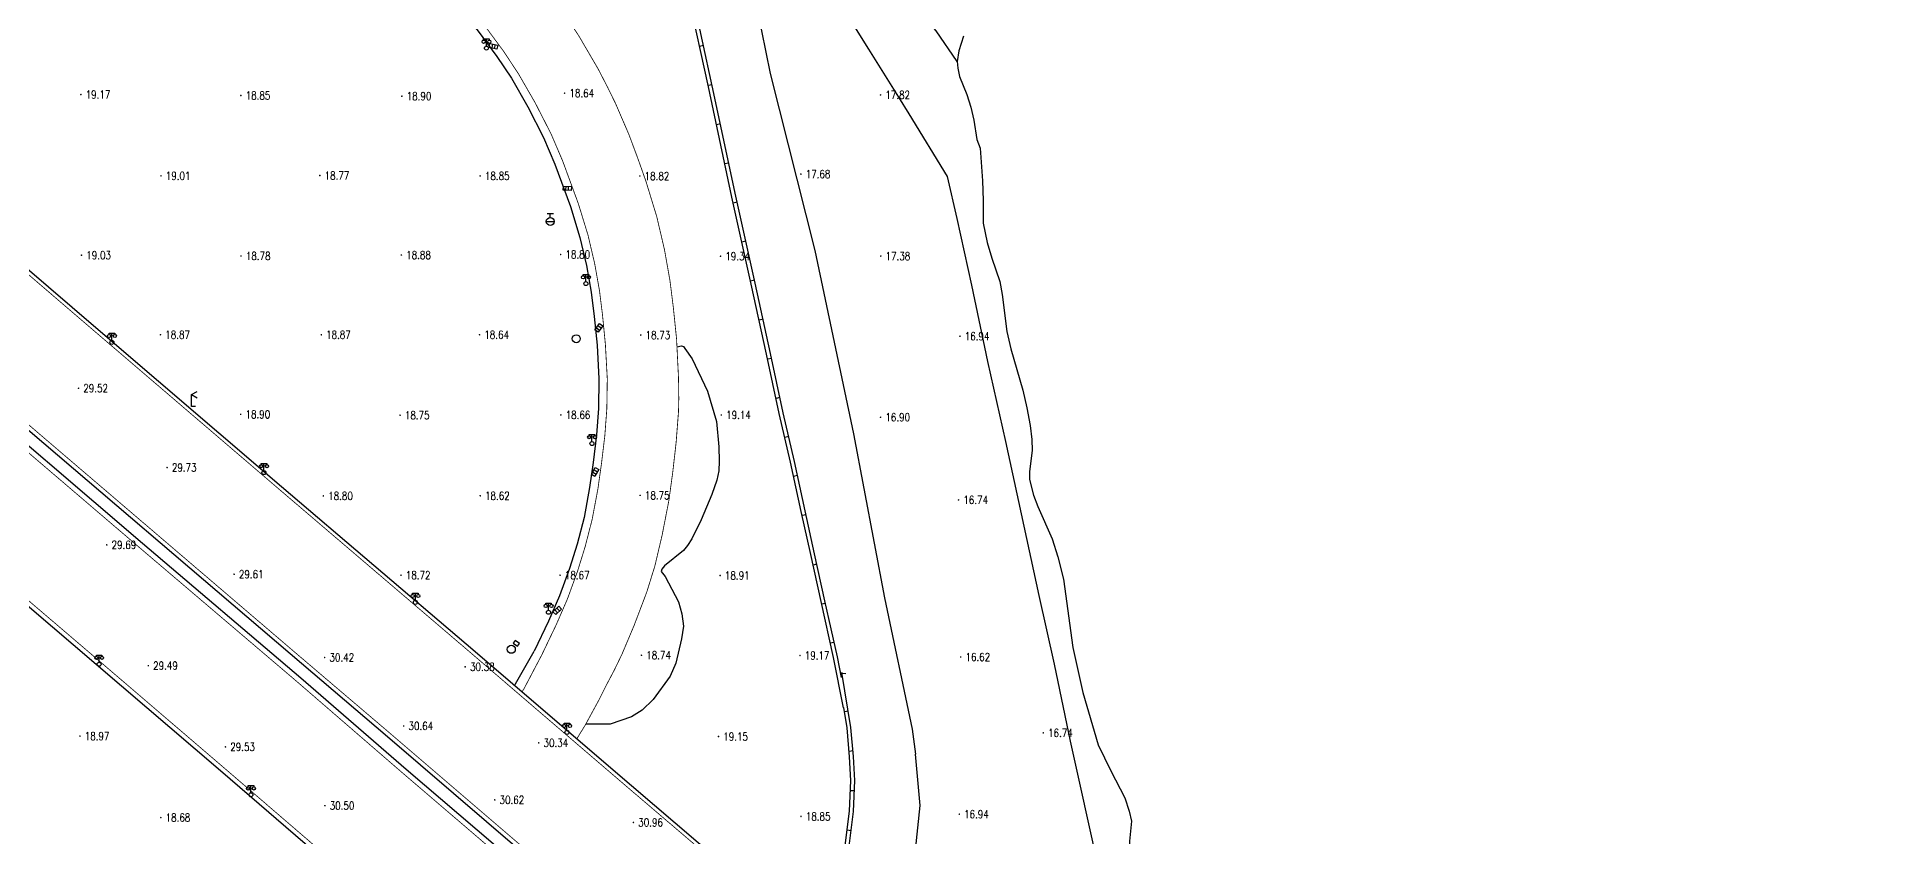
# Model space of a CAD drawing. Extents: x 404846 to 408477, y 3390929 to 3392894.
# Drawn here: x 407795.9 to 408026.5, y 3391511.8 to 3391611.7 of the extents above; entities that cross this region are included whole.
import ezdxf
from ezdxf.enums import TextEntityAlignment as Align

# ---------------------------------------------------------------- set-up
doc = ezdxf.new("R2010")
doc.units = 0
doc.header["$LTSCALE"] = 0.5
doc.layers.get('0').update_dxf_attribs({"linetype": 'CONTINUOUS'})
doc.layers.add('ASSIST', color=7, linetype='CONTINUOUS', plot=False)
for name, color, linetype in [('DLDW', 11, 'CONTINUOUS'), ('DLSS', 4, 'CONTINUOUS'), ('DMTZ', 3, 'CONTINUOUS'), ('FZTZ', 7, 'CONTINUOUS'), ('GCD', 1, 'CONTINUOUS'), ('GXYZ', 2, 'CONTINUOUS'), ('SXSS', 5, 'CONTINUOUS'), ('ZBTZ', 3, 'CONTINUOUS')]:
    doc.layers.add(name, color=color, linetype=linetype)
doc.styles.add('HZ', font='rs.shx', dxfattribs={"width": 0.8, "bigfont": 'hztxt.shx'})
doc.linetypes.add('10422', pattern='A,0.75,[150,AAA.SHX,S=0.5,R=0,X=0,Y=0.5],1.5,[177,AAA.SHX,S=1,R=0,X=0,Y=0.4],0.75', length=3)
doc.linetypes.add('1161', pattern='A,0,[149,AAA.SHX,S=0.15,R=0,X=0,Y=0],-1.6', length=1.6)

# ---------------------------------------------------------------- blocks, each defined once
blk = doc.blocks.new('gc097')
for p, q in [((-0.7, 2), (-0.7, 2.3)), ((-0.7, 2.3), (0.7, 2.3)), ((0, 0.5), (0, 2.3)), ((0.7, 2.3), (0.7, 2))]:
    blk.add_line(p, q)
for centre, radius in [((-0.7, 1.6), 0.4), ((0, 0), 0.5), ((0.73, 1.6), 0.4)]:
    blk.add_circle(centre, radius)
blk = doc.blocks.new('gc052')
for p, q in [((0, 3), (1.39, 3.8)), ((0, 3), (1.39, 2.2)), ((0, 0), (0, 3)), ((1, 0), (0, 0))]:
    blk.add_line(p, q)
blk = doc.blocks.new('GC200')
at = {"linetype": 'Continuous', "const_width": 0.2, "flags": 128}
blk.add_lwpolyline([(-0.1, 0, 1), (0.1, 0, 1)], format="xyb", close=True, dxfattribs=at)
blk = doc.blocks.new('gc188')
blk.add_circle((0, 0), 1)
blk = doc.blocks.new('gc041')
for p, q in [((-1, 0.5), (1, 0.5)), ((-1, -0.5), (-1, 0.5)), ((-0.33, 0.5), (-0.33, -0.5)), ((0.33, 0.5), (0.33, -0.5)), ((1, 0.5), (1, -0.5)), ((1, -0.5), (-1, -0.5))]:
    blk.add_line(p, q)
blk = doc.blocks.new('gc133')
for p, q in [((-1, 0), (1, 0)), ((-0.8, 2), (0.8, 2)), ((0, 1), (0, 2))]:
    blk.add_line(p, q)
blk.add_circle((0, 0), 1)

msp = doc.modelspace()

# ---------------------------------------------------------------- linework, layer by layer
at = {"layer": 'ASSIST', "linetype": 'Continuous', "flags": 128}
for points, elevation in [([(407717.63, 3391628.421), (407739.31, 3391610.068), (407757.814, 3391594.27), (407769.206, 3391584.474), (407791.336, 3391565.567), (407827.53, 3391534.633), (407839.699, 3391524.275), (407860.332, 3391506.583), (407879.896, 3391489.907), (407895.533, 3391476.567), (407914.944, 3391460.054), (407928.86, 3391448.177), (407948.755, 3391431.23), (407960.388, 3391421.121), (407977.245, 3391406.673), (407989.616, 3391396.083), (408002.581, 3391384.986), (408018.632, 3391371.381), (408027.382, 3391363.852)], 33.577), ([(408027.99, 3391383.346), (408012.423, 3391396.541), (407999.486, 3391407.613), (407987.136, 3391418.213), (407970.258, 3391432.721), (407958.547, 3391442.682), (407938.684, 3391459.687), (407924.758, 3391471.572), (407905.338, 3391488.092), (407889.742, 3391501.416), (407870.195, 3391518.089), (407849.543, 3391535.796), (407826.483, 3391555.483), (407803.269, 3391575.355), (407767.707, 3391605.855), (407749.178, 3391621.675)], 33.577), ([(408037.348, 3391353.393), (408020.764, 3391367.559), (408006.025, 3391380.142), (407988.964, 3391394.777), (407976.434, 3391405.494), (407961.692, 3391418.033), (407951.321, 3391426.762), (407929.474, 3391445.669), (407907.852, 3391464.069), (407894.294, 3391475.649), (407880.576, 3391487.379), (407861.8, 3391503.272), (407842.032, 3391520.164), (407828.875, 3391531.544), (407809.095, 3391548.382), (407784.996, 3391568.981), (407774.425, 3391578.052), (407742.824, 3391605.225), (407728.522, 3391617.404)], 33.662), ([(407762.181, 3391568.414), (407803.295, 3391533.316), (407818.831, 3391520.015), (407831.853, 3391508.81), (407851.819, 3391491.816), (407870.756, 3391475.519), (407884.555, 3391463.862), (407903.178, 3391447.956), (407917.763, 3391435.477), (407933.54, 3391422.298), (407951.745, 3391406.611), (407951.738, 3391406.603), (407966.451, 3391393.954), (407978.859, 3391383.245), (407996.064, 3391368.564), (408007.114, 3391359.152), (408006.216, 3391357.944), (408009.811, 3391354.882), (408026.285, 3391340.773), (408026.283, 3391340.766), (408040.074, 3391328.987)], 33.662)]:
    msp.add_lwpolyline(points, dxfattribs=dict(at, elevation=elevation))
at = {"layer": 'DLSS', "linetype": 'Continuous', "const_width": 0.1, "flags": 128}
for points, elevation in [([(407727.188, 3391639.712), (407748.892, 3391621.339), (407767.42, 3391605.52), (407802.983, 3391575.021), (407826.197, 3391555.148), (407849.256, 3391535.462), (407869.909, 3391517.754), (407889.456, 3391501.081), (407905.052, 3391487.757), (407924.473, 3391471.236), (407938.397, 3391459.352), (407958.261, 3391442.346), (407969.972, 3391432.386), (407986.849, 3391417.879), (407999.2, 3391407.279), (408012.137, 3391396.205), (408028.203, 3391382.588), (408036.994, 3391375.023)], 31.493), ([(407895.828, 3391476.913), (407880.23, 3391490.298), (407860.666, 3391506.975), (407840.033, 3391524.666), (407827.864, 3391535.025), (407791.671, 3391565.959), (407769.541, 3391584.865), (407758.149, 3391594.661), (407739.644, 3391610.46), (407717.963, 3391628.814)], 29.809), ([(407716.475, 3391626.824), (407728.116, 3391616.927), (407742.416, 3391604.749), (407774.017, 3391577.576), (407784.588, 3391568.505), (407808.688, 3391547.905), (407828.467, 3391531.069), (407841.622, 3391519.69)], 29.33), ([(407847.483, 3391618.233), (407848.976, 3391616.527), (407850.429, 3391614.868), (407851.883, 3391613.081), (407854.25, 3391609.867), (407856.083, 3391607.084), (407858.164, 3391603.477), (407860.153, 3391599.585), (407861.603, 3391596.197), (407863.566, 3391590.853), (407864.772, 3391586.927), (407865.612, 3391583.334), (407866.21, 3391579.961), (407866.59, 3391576.888), (407866.945, 3391573.249), (407867.18, 3391568.976), (407867.122, 3391565.212), (407866.875, 3391561.882), (407866.455, 3391558.379), (407866.009, 3391555.226), (407865.296, 3391551.43), (407864.42, 3391548.017), (407863.46, 3391544.918)], 18.913), ([(407952.106, 3391407.03), (407933.897, 3391422.72), (407918.12, 3391435.899), (407903.537, 3391448.376), (407884.913, 3391464.284), (407871.115, 3391475.94), (407852.178, 3391492.236), (407832.212, 3391509.23), (407819.191, 3391520.434), (407803.655, 3391533.737), (407762.54, 3391568.834), (407749.423, 3391580.054), (407733.182, 3391593.964), (407718.95, 3391606.083), (407707.1, 3391616.026)], 30.22), ([(407861.604, 3391614.931), (407863.675, 3391611.746), (407866.032, 3391607.709), (407867.224, 3391605.404), (407868.213, 3391603.381), (407869.883, 3391599.503), (407870.986, 3391596.55), (407872.003, 3391593.686), (407873.361, 3391589.248), (407874.326, 3391585.124), (407875.007, 3391581.284), (407875.435, 3391577.892), (407875.84, 3391573.932), (407876.079, 3391569.132), (407876.118, 3391566.453), (407876.076, 3391564.819), (407875.784, 3391561.016), (407875.353, 3391557.229), (407874.873, 3391553.736), (407874.029, 3391549.414), (407873.119, 3391545.553), (407872.108, 3391542.3)], 19.067), ([(407863.46, 3391544.918), (407862.192, 3391541.443), (407860.804, 3391538.248), (407858.993, 3391534.468)], 18.7), ([(407872.108, 3391542.3), (407870.521, 3391538.121), (407869.028, 3391534.583), (407868.067, 3391532.593), (407867.056, 3391530.673)], 18.84), ([(407856.51, 3391529.822), (407856.773, 3391530.245), (407858.993, 3391534.468)], 18.754), ([(407863.356, 3391523.953), (407864.445, 3391525.732), (407866.096, 3391528.763), (407867.056, 3391530.673)], 18.821), ([(407841.622, 3391519.69), (407861.38, 3391502.779), (407880.157, 3391486.885), (407893.873, 3391475.156), (407907.432, 3391463.576), (407929.052, 3391445.178), (407950.897, 3391426.272)], 31.508)]:
    msp.add_lwpolyline(points, dxfattribs=dict(at, elevation=elevation))
at = {"layer": 'DMTZ', "linetype": '10422', "flags": 128}
for points, elevation in [([(407894.541, 3391618.659), (407897.67, 3391613.64), (407899.834, 3391610.19), (407903.569, 3391604.173), (407904.866, 3391602.078)], 17.432), ([(407904.866, 3391602.078), (407909.64, 3391594.264), (407910.879, 3391588.993), (407912.693, 3391580.685), (407914.714, 3391571.149), (407916.952, 3391561.129), (407918.894, 3391552.106), (407921.117, 3391541.9), (407923.022, 3391533.292), (407925.037, 3391523.677)], 17.078), ([(407925.037, 3391523.677), (407928.551, 3391507.716), (407930.964, 3391496.449), (407933.781, 3391483.495), (407935.534, 3391475.185), (407936.178, 3391471.739), (407936.174, 3391470.66), (407936.164, 3391469.559), (407935.993, 3391468.484), (407935.72, 3391467.466), (407935.159, 3391465.914), (407934.654, 3391464.921), (407933.83, 3391463.83)], 16.875)]:
    msp.add_lwpolyline(points, dxfattribs=dict(at, elevation=elevation))
at = {"layer": 'FZTZ', "linetype": 'Continuous', "elevation": 19.924, "flags": 128}
msp.add_lwpolyline([(407855.434, 3391535.938), (407855.94, 3391535.563), (407856.191, 3391535.902), (407855.685, 3391536.277), (407855.434, 3391535.938)], close=True, dxfattribs=at)
at = {"layer": 'SXSS', "linetype": 'Continuous'}
for p, q in [((407879.213, 3391610.61), (407878.724, 3391610.504)), ((407880.269, 3391605.722), (407879.78, 3391605.617)), ((407881.308, 3391600.832), (407880.819, 3391600.728)), ((407882.347, 3391595.941), (407881.857, 3391595.837)), ((407883.394, 3391591.052), (407882.906, 3391590.942)), ((407884.489, 3391586.173), (407884.001, 3391586.064)), ((407885.585, 3391581.295), (407885.097, 3391581.185)), ((407886.653, 3391576.41), (407886.164, 3391576.303)), ((407887.716, 3391571.524), (407887.227, 3391571.42)), ((407888.762, 3391566.635), (407888.273, 3391566.53)), ((407889.85, 3391561.755), (407889.363, 3391561.643)), ((407890.948, 3391556.877), (407890.459, 3391556.77)), ((407892.015, 3391551.992), (407891.527, 3391551.884)), ((407893.381, 3391545.79), (407892.893, 3391545.683)), ((407894.451, 3391540.906), (407893.963, 3391540.797)), ((407895.543, 3391536.027), (407895.055, 3391535.917)), ((407896.5, 3391532.176), (407896.999, 3391532.143)), ((407897.307, 3391527.42), (407896.813, 3391527.339)), ((407897.903, 3391522.459), (407897.405, 3391522.415)), ((407898.054, 3391517.466), (407897.554, 3391517.482)), ((407897.658, 3391512.487), (407897.162, 3391512.551))]:
    msp.add_line(p, q, dxfattribs=at)
at = {"layer": 'SXSS', "linetype": '10422', "flags": 128}
for points, elevation in [([(407892.606, 3391547.002), (407891.416, 3391552.386), (407890.072, 3391558.547), (407888.68, 3391564.626), (407887.093, 3391572.045), (407885.179, 3391580.821), (407882.742, 3391591.673), (407879.81, 3391605.479), (407877.389, 3391616.681)], 21.322), ([(407893.147, 3391498.365), (407893.65, 3391499.311), (407894.237, 3391500.804), (407895.084, 3391503.323), (407896.313, 3391507.247), (407896.831, 3391509.975), (407897.47, 3391514.945), (407897.598, 3391518.784), (407897.466, 3391521.735), (407897.142, 3391525.351), (407896.722, 3391527.888), (407896.721, 3391527.867), (407895.452, 3391534.142), (407893.889, 3391541.127), (407892.605, 3391547.003)], 21.32)]:
    msp.add_lwpolyline(points, dxfattribs=dict(at, elevation=elevation))
at = {"layer": 'SXSS', "color": 7, "linetype": 'Continuous', "flags": 128}
for points, elevation in [([(407893.094, 3391547.11), (407891.904, 3391552.493), (407890.56, 3391558.656), (407889.168, 3391564.734), (407887.582, 3391572.151), (407885.667, 3391580.929), (407883.23, 3391591.78), (407880.299, 3391605.584), (407877.878, 3391616.787)], 21.322), ([(407893.588, 3391498.13), (407894.105, 3391499.101), (407894.707, 3391500.633), (407895.56, 3391503.169), (407896.799, 3391507.125), (407897.325, 3391509.896), (407897.969, 3391514.905), (407898.098, 3391518.787), (407897.965, 3391521.768), (407897.638, 3391525.414), (407896.506, 3391532.265), (407896.466, 3391531.65), (407895.941, 3391534.246), (407894.377, 3391541.235), (407893.093, 3391547.11)], 21.32)]:
    msp.add_lwpolyline(points, dxfattribs=dict(at, elevation=elevation))
at = {"layer": 'SXSS', "linetype": 'Continuous', "flags": 128}
for points, elevation in [([(407911.684, 3391611.806), (407911.127, 3391609.97), (407910.907, 3391608.636), (407910.973, 3391607.795), (407911.178, 3391606.751), (407912.094, 3391604.518), (407912.609, 3391602.931), (407912.995, 3391601.318), (407913.352, 3391598.903), (407913.794, 3391597.791)], 16.101), ([(407913.794, 3391597.791), (407914.091, 3391593.722), (407914.176, 3391591.245), (407914.174, 3391588.41), (407914.638, 3391586.008), (407915.25, 3391584.067), (407916.234, 3391581.135), (407916.544, 3391579.499), (407917.1, 3391574.899), (407917.624, 3391572.704), (407919.104, 3391567.574), (407919.624, 3391565.328), (407920.023, 3391563.14), (407920.233, 3391561.394), (407920.268, 3391560.012), (407919.957, 3391557.409), (407919.935, 3391556.379), (407920.437, 3391554.44), (407920.981, 3391553.019), (407922.78, 3391548.974), (407923.486, 3391546.727), (407924.179, 3391543.953), (407925.354, 3391535.407), (407926.596, 3391529.778), (407928.516, 3391523.207), (407930.093, 3391519.981)], 15.991), ([(407930.093, 3391519.981), (407931.855, 3391516.588), (407932.418, 3391514.957), (407932.675, 3391513.674), (407932.425, 3391511.193), (407932.475, 3391509.052), (407932.676, 3391507.437), (407933.19, 3391504.577), (407934.21, 3391498.973), (407934.616, 3391495.917), (407934.818, 3391491.82), (407935.108, 3391489.966), (407935.757, 3391488.348), (407936.69, 3391486.823), (407937.723, 3391485.157), (407938.463, 3391483.366), (407939.102, 3391480.688), (407939.553, 3391476.936), (407939.592, 3391473.445), (407939.307, 3391469.368), (407938.416, 3391465.073), (407937.117, 3391461.024)], 15.501)]:
    msp.add_lwpolyline(points, dxfattribs=dict(at, elevation=elevation))
at = {"layer": 'ZBTZ', "linetype": '1161', "flags": 128}
for points, elevation in [([(407929.532, 3391666.694), (407929.69, 3391664.699), (407929.68, 3391663.5), (407929.497, 3391662.638), (407929.242, 3391661.847), (407928.661, 3391660.923), (407923.901, 3391656.688), (407915.645, 3391648.292), (407905.997, 3391638.673), (407898.173, 3391630.127), (407889.711, 3391622.629), (407885.615, 3391619.566), (407885.328, 3391618.969), (407885.3, 3391618.148), (407885.488, 3391617.33), (407886.442, 3391612.474), (407887.551, 3391607.142)], 18.362), ([(407910.907, 3391608.636), (407908.264, 3391612.444), (407906.329, 3391614.715), (407905.059, 3391615.584), (407902.989, 3391616.445), (407899.037, 3391618.274), (407897.354, 3391618.672), (407896.145, 3391618.821), (407894.541, 3391618.659)], 17.102), ([(407846.693, 3391617.542), (407848.187, 3391615.836), (407849.628, 3391614.192), (407851.054, 3391612.439), (407853.389, 3391609.268), (407855.19, 3391606.533), (407857.242, 3391602.976), (407859.202, 3391599.14), (407860.628, 3391595.809), (407862.572, 3391590.518), (407863.758, 3391586.653), (407864.585, 3391583.122), (407865.173, 3391579.805), (407865.548, 3391576.773), (407865.899, 3391573.17), (407866.131, 3391568.955), (407866.074, 3391565.259), (407865.831, 3391561.983), (407865.415, 3391558.514), (407864.974, 3391555.397), (407864.272, 3391551.658), (407863.411, 3391548.303), (407862.464, 3391545.281)], 18.913), ([(407887.551, 3391607.142), (407893.1, 3391585.025), (407897.966, 3391562.106), (407901.844, 3391541.581), (407905.264, 3391525.169), (407905.691, 3391522.066)], 17.084), ([(407875.888, 3391572.967), (407876.443, 3391573.088), (407876.69, 3391573.029), (407876.883, 3391572.742), (407877.78, 3391571.471), (407879.684, 3391567.441), (407880.848, 3391563.652), (407881.121, 3391560.459), (407881.183, 3391558.694), (407881.129, 3391557.454), (407880.858, 3391556.287), (407880.263, 3391554.527), (407878.913, 3391551.368), (407877.749, 3391548.993), (407877.215, 3391548.161), (407876.69, 3391547.531), (407874.323, 3391545.608), (407873.977, 3391545.203), (407873.934, 3391544.888), (407874.401, 3391544.247)], 19.128), ([(407862.464, 3391545.281), (407861.208, 3391541.836), (407859.84, 3391538.688), (407858.038, 3391534.925)], 18.7), ([(407874.401, 3391544.247), (407876.096, 3391541.102), (407876.497, 3391539.599), (407876.707, 3391538.075), (407876.459, 3391536.471), (407875.744, 3391533.415), (407875.018, 3391531.798), (407872.894, 3391528.901), (407871.552, 3391527.541), (407870.203, 3391526.737), (407867.54, 3391525.816), (407864.485, 3391525.805)], 19.031), ([(407855.585, 3391530.615), (407855.728, 3391530.844), (407858.038, 3391534.925)], 18.721), ([(407900.377, 3391492.33), (407902.153, 3391495.654), (407903.23, 3391498.735), (407904.505, 3391503.62), (407905.693, 3391510.066), (407906.265, 3391515.644), (407905.691, 3391522.066)], 17.014)]:
    msp.add_lwpolyline(points, dxfattribs=dict(at, elevation=elevation))

# ---------------------------------------------------------------- block references
at = {"layer": 'DLDW', "linetype": 'Continuous', "xscale": 0.5, "yscale": 0.5}
for p in [(407852.076, 3391610.301, 19.131), (407864.505, 3391580.87, 18.851), (407805.267, 3391573.529, 29.928), (407865.265, 3391560.88, 18.851), (407824.275, 3391557.252, 30.168), (407843.195, 3391541.028, 30.602), (407859.834, 3391539.793, 18.866), (407803.675, 3391533.299, 31.038), (407862.143, 3391524.79, 30.945), (407822.64, 3391516.978, 30.762)]:
    msp.add_blockref('gc097', p, dxfattribs=at)
at = {"layer": 'DLSS', "linetype": 'Continuous', "xscale": 0.5, "yscale": 0.5}
msp.add_blockref('gc052', (407815.228, 3391565.498, 30.697), dxfattribs=at)
at = {"layer": 'GCD', "linetype": 'Continuous'}
ref = msp.add_blockref('GC200', (407801.392, 3391604.501, 19.173), dxfattribs=dict(at, xscale=0.5, yscale=0.5, zscale=0.5))
ref.add_attrib('height', '19.17', dxfattribs={"linetype": 'Continuous', "height": 1, "style": 'HZ', "width": 0.8}).set_placement((407801.992, 3391604.501, 19.173), align=Align.MIDDLE_LEFT)
ref = msp.add_blockref('GC200', (407821.39, 3391604.381, 18.848), dxfattribs=dict(at, xscale=0.5, yscale=0.5, zscale=0.5))
ref.add_attrib('height', '18.85', dxfattribs={"linetype": 'Continuous', "height": 1, "style": 'HZ', "width": 0.8}).set_placement((407821.99, 3391604.381, 18.848), align=Align.MIDDLE_LEFT)
ref = msp.add_blockref('GC200', (407841.512, 3391604.296, 18.896), dxfattribs=dict(at, xscale=0.5, yscale=0.5, zscale=0.5))
ref.add_attrib('height', '18.90', dxfattribs={"linetype": 'Continuous', "height": 1, "style": 'HZ', "width": 0.8}).set_placement((407842.112, 3391604.296, 18.896), align=Align.MIDDLE_LEFT)
ref = msp.add_blockref('GC200', (407861.849, 3391604.675, 18.64), dxfattribs=dict(at, xscale=0.5, yscale=0.5, zscale=0.5))
ref.add_attrib('height', '18.64', dxfattribs={"linetype": 'Continuous', "height": 1, "style": 'HZ', "width": 0.8}).set_placement((407862.449, 3391604.675, 18.64), align=Align.MIDDLE_LEFT)
ref = msp.add_blockref('GC200', (407901.33, 3391604.455, 17.82), dxfattribs=dict(at, xscale=0.5, yscale=0.5, zscale=0.5))
ref.add_attrib('height', '17.82', dxfattribs={"linetype": 'Continuous', "height": 1, "style": 'HZ', "width": 0.8}).set_placement((407901.93, 3391604.455, 17.82), align=Align.MIDDLE_LEFT)
ref = msp.add_blockref('GC200', (407811.404, 3391594.339, 19.008), dxfattribs=dict(at, xscale=0.5, yscale=0.5, zscale=0.5))
ref.add_attrib('height', '19.01', dxfattribs={"linetype": 'Continuous', "height": 1, "style": 'HZ', "width": 0.8}).set_placement((407812.004, 3391594.339, 19.008), align=Align.MIDDLE_LEFT)
ref = msp.add_blockref('GC200', (407831.255, 3391594.378, 18.773), dxfattribs=dict(at, xscale=0.5, yscale=0.5, zscale=0.5))
ref.add_attrib('height', '18.77', dxfattribs={"linetype": 'Continuous', "height": 1, "style": 'HZ', "width": 0.8}).set_placement((407831.855, 3391594.378, 18.773), align=Align.MIDDLE_LEFT)
ref = msp.add_blockref('GC200', (407851.288, 3391594.329, 18.848), dxfattribs=dict(at, xscale=0.5, yscale=0.5, zscale=0.5))
ref.add_attrib('height', '18.85', dxfattribs={"linetype": 'Continuous', "height": 1, "style": 'HZ', "width": 0.8}).set_placement((407851.888, 3391594.329, 18.848), align=Align.MIDDLE_LEFT)
ref = msp.add_blockref('GC200', (407871.249, 3391594.317, 18.816), dxfattribs=dict(at, xscale=0.5, yscale=0.5, zscale=0.5))
ref.add_attrib('height', '18.82', dxfattribs={"linetype": 'Continuous', "height": 1, "style": 'HZ', "width": 0.8}).set_placement((407871.849, 3391594.317, 18.816), align=Align.MIDDLE_LEFT)
ref = msp.add_blockref('GC200', (407891.376, 3391594.559, 17.68), dxfattribs=dict(at, xscale=0.5, yscale=0.5, zscale=0.5))
ref.add_attrib('height', '17.68', dxfattribs={"linetype": 'Continuous', "height": 1, "style": 'HZ', "width": 0.8}).set_placement((407891.976, 3391594.559, 17.68), align=Align.MIDDLE_LEFT)
ref = msp.add_blockref('GC200', (407801.47, 3391584.419, 19.029), dxfattribs=dict(at, xscale=0.5, yscale=0.5, zscale=0.5))
ref.add_attrib('height', '19.03', dxfattribs={"linetype": 'Continuous', "height": 1, "style": 'HZ', "width": 0.8}).set_placement((407802.07, 3391584.419, 19.029), align=Align.MIDDLE_LEFT)
ref = msp.add_blockref('GC200', (407821.408, 3391584.327, 18.784), dxfattribs=dict(at, xscale=0.5, yscale=0.5, zscale=0.5))
ref.add_attrib('height', '18.78', dxfattribs={"linetype": 'Continuous', "height": 1, "style": 'HZ', "width": 0.8}).set_placement((407822.008, 3391584.327, 18.784), align=Align.MIDDLE_LEFT)
ref = msp.add_blockref('GC200', (407841.447, 3391584.443, 18.88), dxfattribs=dict(at, xscale=0.5, yscale=0.5, zscale=0.5))
ref.add_attrib('height', '18.88', dxfattribs={"linetype": 'Continuous', "height": 1, "style": 'HZ', "width": 0.8}).set_placement((407842.047, 3391584.443, 18.88), align=Align.MIDDLE_LEFT)
ref = msp.add_blockref('GC200', (407861.351, 3391584.51, 18.8), dxfattribs=dict(at, xscale=0.5, yscale=0.5, zscale=0.5))
ref.add_attrib('height', '18.80', dxfattribs={"linetype": 'Continuous', "height": 1, "style": 'HZ', "width": 0.8}).set_placement((407861.951, 3391584.51, 18.8), align=Align.MIDDLE_LEFT)
ref = msp.add_blockref('GC200', (407881.334, 3391584.294, 19.344), dxfattribs=dict(at, xscale=0.5, yscale=0.5, zscale=0.5))
ref.add_attrib('height', '19.34', dxfattribs={"linetype": 'Continuous', "height": 1, "style": 'HZ', "width": 0.8}).set_placement((407881.934, 3391584.294, 19.344), align=Align.MIDDLE_LEFT)
ref = msp.add_blockref('GC200', (407901.359, 3391584.315, 17.38), dxfattribs=dict(at, xscale=0.5, yscale=0.5, zscale=0.5))
ref.add_attrib('height', '17.38', dxfattribs={"linetype": 'Continuous', "height": 1, "style": 'HZ', "width": 0.8}).set_placement((407901.959, 3391584.315, 17.38), align=Align.MIDDLE_LEFT)
ref = msp.add_blockref('GC200', (407811.339, 3391574.483, 18.869), dxfattribs=dict(at, xscale=0.5, yscale=0.5, zscale=0.5))
ref.add_attrib('height', '18.87', dxfattribs={"linetype": 'Continuous', "height": 1, "style": 'HZ', "width": 0.8}).set_placement((407811.939, 3391574.483, 18.869), align=Align.MIDDLE_LEFT)
ref = msp.add_blockref('GC200', (407831.441, 3391574.481, 18.867), dxfattribs=dict(at, xscale=0.5, yscale=0.5, zscale=0.5))
ref.add_attrib('height', '18.87', dxfattribs={"linetype": 'Continuous', "height": 1, "style": 'HZ', "width": 0.8}).set_placement((407832.041, 3391574.481, 18.867), align=Align.MIDDLE_LEFT)
ref = msp.add_blockref('GC200', (407851.212, 3391574.482, 18.64), dxfattribs=dict(at, xscale=0.5, yscale=0.5, zscale=0.5))
ref.add_attrib('height', '18.64', dxfattribs={"linetype": 'Continuous', "height": 1, "style": 'HZ', "width": 0.8}).set_placement((407851.812, 3391574.482, 18.64), align=Align.MIDDLE_LEFT)
ref = msp.add_blockref('GC200', (407871.361, 3391574.443, 18.733), dxfattribs=dict(at, xscale=0.5, yscale=0.5, zscale=0.5))
ref.add_attrib('height', '18.73', dxfattribs={"linetype": 'Continuous', "height": 1, "style": 'HZ', "width": 0.8}).set_placement((407871.961, 3391574.443, 18.733), align=Align.MIDDLE_LEFT)
ref = msp.add_blockref('GC200', (407911.255, 3391574.293, 16.944), dxfattribs=dict(at, xscale=0.5, yscale=0.5, zscale=0.5))
ref.add_attrib('height', '16.94', dxfattribs={"linetype": 'Continuous', "height": 1, "style": 'HZ', "width": 0.8}).set_placement((407911.855, 3391574.293, 16.944), align=Align.MIDDLE_LEFT)
ref = msp.add_blockref('GC200', (407801.097, 3391567.791, 29.515), dxfattribs=dict(at, xscale=0.5, yscale=0.5, zscale=0.5))
ref.add_attrib('height', '29.52', dxfattribs={"linetype": 'Continuous', "height": 1, "style": 'HZ', "width": 0.8}).set_placement((407801.697, 3391567.791, 29.515), align=Align.MIDDLE_LEFT)
ref = msp.add_blockref('GC200', (407821.365, 3391564.532, 18.896), dxfattribs=dict(at, xscale=0.5, yscale=0.5, zscale=0.5))
ref.add_attrib('height', '18.90', dxfattribs={"linetype": 'Continuous', "height": 1, "style": 'HZ', "width": 0.8}).set_placement((407821.965, 3391564.532, 18.896), align=Align.MIDDLE_LEFT)
ref = msp.add_blockref('GC200', (407841.284, 3391564.423, 18.747), dxfattribs=dict(at, xscale=0.5, yscale=0.5, zscale=0.5))
ref.add_attrib('height', '18.75', dxfattribs={"linetype": 'Continuous', "height": 1, "style": 'HZ', "width": 0.8}).set_placement((407841.884, 3391564.423, 18.747), align=Align.MIDDLE_LEFT)
ref = msp.add_blockref('GC200', (407861.377, 3391564.46, 18.656), dxfattribs=dict(at, xscale=0.5, yscale=0.5, zscale=0.5))
ref.add_attrib('height', '18.66', dxfattribs={"linetype": 'Continuous', "height": 1, "style": 'HZ', "width": 0.8}).set_placement((407861.977, 3391564.46, 18.656), align=Align.MIDDLE_LEFT)
ref = msp.add_blockref('GC200', (407881.43, 3391564.454, 19.136), dxfattribs=dict(at, xscale=0.5, yscale=0.5, zscale=0.5))
ref.add_attrib('height', '19.14', dxfattribs={"linetype": 'Continuous', "height": 1, "style": 'HZ', "width": 0.8}).set_placement((407882.03, 3391564.454, 19.136), align=Align.MIDDLE_LEFT)
ref = msp.add_blockref('GC200', (407901.336, 3391564.167, 16.9), dxfattribs=dict(at, xscale=0.5, yscale=0.5, zscale=0.5))
ref.add_attrib('height', '16.90', dxfattribs={"linetype": 'Continuous', "height": 1, "style": 'HZ', "width": 0.8}).set_placement((407901.936, 3391564.167, 16.9), align=Align.MIDDLE_LEFT)
ref = msp.add_blockref('GC200', (407812.168, 3391557.885, 29.728), dxfattribs=dict(at, xscale=0.5, yscale=0.5, zscale=0.5))
ref.add_attrib('height', '29.73', dxfattribs={"linetype": 'Continuous', "height": 1, "style": 'HZ', "width": 0.8}).set_placement((407812.768, 3391557.885, 29.728), align=Align.MIDDLE_LEFT)
ref = msp.add_blockref('GC200', (407831.696, 3391554.338, 18.8), dxfattribs=dict(at, xscale=0.5, yscale=0.5, zscale=0.5))
ref.add_attrib('height', '18.80', dxfattribs={"linetype": 'Continuous', "height": 1, "style": 'HZ', "width": 0.8}).set_placement((407832.296, 3391554.338, 18.8), align=Align.MIDDLE_LEFT)
ref = msp.add_blockref('GC200', (407851.301, 3391554.353, 18.624), dxfattribs=dict(at, xscale=0.5, yscale=0.5, zscale=0.5))
ref.add_attrib('height', '18.62', dxfattribs={"linetype": 'Continuous', "height": 1, "style": 'HZ', "width": 0.8}).set_placement((407851.901, 3391554.353, 18.624), align=Align.MIDDLE_LEFT)
ref = msp.add_blockref('GC200', (407871.286, 3391554.407, 18.747), dxfattribs=dict(at, xscale=0.5, yscale=0.5, zscale=0.5))
ref.add_attrib('height', '18.75', dxfattribs={"linetype": 'Continuous', "height": 1, "style": 'HZ', "width": 0.8}).set_placement((407871.886, 3391554.407, 18.747), align=Align.MIDDLE_LEFT)
ref = msp.add_blockref('GC200', (407911.076, 3391553.834, 16.736), dxfattribs=dict(at, xscale=0.5, yscale=0.5, zscale=0.5))
ref.add_attrib('height', '16.74', dxfattribs={"linetype": 'Continuous', "height": 1, "style": 'HZ', "width": 0.8}).set_placement((407911.676, 3391553.834, 16.736), align=Align.MIDDLE_LEFT)
ref = msp.add_blockref('GC200', (407804.627, 3391548.217, 29.687), dxfattribs=dict(at, xscale=0.5, yscale=0.5, zscale=0.5))
ref.add_attrib('height', '29.69', dxfattribs={"linetype": 'Continuous', "height": 1, "style": 'HZ', "width": 0.8}).set_placement((407805.227, 3391548.217, 29.687), align=Align.MIDDLE_LEFT)
ref = msp.add_blockref('GC200', (407820.541, 3391544.548, 29.614), dxfattribs=dict(at, xscale=0.5, yscale=0.5, zscale=0.5))
ref.add_attrib('height', '29.61', dxfattribs={"linetype": 'Continuous', "height": 1, "style": 'HZ', "width": 0.8}).set_placement((407821.141, 3391544.548, 29.614), align=Align.MIDDLE_LEFT)
ref = msp.add_blockref('GC200', (407841.399, 3391544.419, 18.72), dxfattribs=dict(at, xscale=0.5, yscale=0.5, zscale=0.5))
ref.add_attrib('height', '18.72', dxfattribs={"linetype": 'Continuous', "height": 1, "style": 'HZ', "width": 0.8}).set_placement((407841.999, 3391544.419, 18.72), align=Align.MIDDLE_LEFT)
ref = msp.add_blockref('GC200', (407861.28, 3391544.431, 18.672), dxfattribs=dict(at, xscale=0.5, yscale=0.5, zscale=0.5))
ref.add_attrib('height', '18.67', dxfattribs={"linetype": 'Continuous', "height": 1, "style": 'HZ', "width": 0.8}).set_placement((407861.88, 3391544.431, 18.672), align=Align.MIDDLE_LEFT)
ref = msp.add_blockref('GC200', (407881.281, 3391544.394, 18.912), dxfattribs=dict(at, xscale=0.5, yscale=0.5, zscale=0.5))
ref.add_attrib('height', '18.91', dxfattribs={"linetype": 'Continuous', "height": 1, "style": 'HZ', "width": 0.8}).set_placement((407881.881, 3391544.394, 18.912), align=Align.MIDDLE_LEFT)
ref = msp.add_blockref('GC200', (407809.82, 3391533.127, 29.493), dxfattribs=dict(at, xscale=0.5, yscale=0.5, zscale=0.5))
ref.add_attrib('height', '29.49', dxfattribs={"linetype": 'Continuous', "height": 1, "style": 'HZ', "width": 0.8}).set_placement((407810.42, 3391533.127, 29.493), align=Align.MIDDLE_LEFT)
ref = msp.add_blockref('GC200', (407831.857, 3391534.144, 30.416), dxfattribs=dict(at, xscale=0.5, yscale=0.5, zscale=0.5))
ref.add_attrib('height', '30.42', dxfattribs={"linetype": 'Continuous', "height": 1, "style": 'HZ', "width": 0.8}).set_placement((407832.457, 3391534.144, 30.416), align=Align.MIDDLE_LEFT)
ref = msp.add_blockref('GC200', (407849.425, 3391532.975, 30.382), dxfattribs=dict(at, xscale=0.5, yscale=0.5, zscale=0.5))
ref.add_attrib('height', '30.38', dxfattribs={"linetype": 'Continuous', "height": 1, "style": 'HZ', "width": 0.8}).set_placement((407850.025, 3391532.975, 30.382), align=Align.MIDDLE_LEFT)
ref = msp.add_blockref('GC200', (407871.448, 3391534.423, 18.736), dxfattribs=dict(at, xscale=0.5, yscale=0.5, zscale=0.5))
ref.add_attrib('height', '18.74', dxfattribs={"linetype": 'Continuous', "height": 1, "style": 'HZ', "width": 0.8}).set_placement((407872.048, 3391534.423, 18.736), align=Align.MIDDLE_LEFT)
ref = msp.add_blockref('GC200', (407891.261, 3391534.391, 19.169), dxfattribs=dict(at, xscale=0.5, yscale=0.5, zscale=0.5))
ref.add_attrib('height', '19.17', dxfattribs={"linetype": 'Continuous', "height": 1, "style": 'HZ', "width": 0.8}).set_placement((407891.861, 3391534.391, 19.169), align=Align.MIDDLE_LEFT)
ref = msp.add_blockref('GC200', (407911.345, 3391534.205, 16.62), dxfattribs=dict(at, xscale=0.5, yscale=0.5, zscale=0.5))
ref.add_attrib('height', '16.62', dxfattribs={"linetype": 'Continuous', "height": 1, "style": 'HZ', "width": 0.8}).set_placement((407911.945, 3391534.205, 16.62), align=Align.MIDDLE_LEFT)
ref = msp.add_blockref('GC200', (407841.737, 3391525.586, 30.636), dxfattribs=dict(at, xscale=0.5, yscale=0.5, zscale=0.5))
ref.add_attrib('height', '30.64', dxfattribs={"linetype": 'Continuous', "height": 1, "style": 'HZ', "width": 0.8}).set_placement((407842.337, 3391525.586, 30.636), align=Align.MIDDLE_LEFT)
ref = msp.add_blockref('GC200', (407801.28, 3391524.318, 18.973), dxfattribs=dict(at, xscale=0.5, yscale=0.5, zscale=0.5))
ref.add_attrib('height', '18.97', dxfattribs={"linetype": 'Continuous', "height": 1, "style": 'HZ', "width": 0.8}).set_placement((407801.88, 3391524.318, 18.973), align=Align.MIDDLE_LEFT)
ref = msp.add_blockref('GC200', (407858.615, 3391523.474, 30.336), dxfattribs=dict(at, xscale=0.5, yscale=0.5, zscale=0.5))
ref.add_attrib('height', '30.34', dxfattribs={"linetype": 'Continuous', "height": 1, "style": 'HZ', "width": 0.8}).set_placement((407859.215, 3391523.474, 30.336), align=Align.MIDDLE_LEFT)
ref = msp.add_blockref('GC200', (407881.077, 3391524.265, 19.152), dxfattribs=dict(at, xscale=0.5, yscale=0.5, zscale=0.5))
ref.add_attrib('height', '19.15', dxfattribs={"linetype": 'Continuous', "height": 1, "style": 'HZ', "width": 0.8}).set_placement((407881.677, 3391524.265, 19.152), align=Align.MIDDLE_LEFT)
ref = msp.add_blockref('GC200', (407921.67, 3391524.718, 16.74), dxfattribs=dict(at, xscale=0.5, yscale=0.5, zscale=0.5))
ref.add_attrib('height', '16.74', dxfattribs={"linetype": 'Continuous', "height": 1, "style": 'HZ', "width": 0.8}).set_placement((407922.27, 3391524.718, 16.74), align=Align.MIDDLE_LEFT)
ref = msp.add_blockref('GC200', (407819.461, 3391522.97, 29.529), dxfattribs=dict(at, xscale=0.5, yscale=0.5, zscale=0.5))
ref.add_attrib('height', '29.53', dxfattribs={"linetype": 'Continuous', "height": 1, "style": 'HZ', "width": 0.8}).set_placement((407820.061, 3391522.97, 29.529), align=Align.MIDDLE_LEFT)
ref = msp.add_blockref('GC200', (407853.116, 3391516.347, 30.616), dxfattribs=dict(at, xscale=0.5, yscale=0.5, zscale=0.5))
ref.add_attrib('height', '30.62', dxfattribs={"linetype": 'Continuous', "height": 1, "style": 'HZ', "width": 0.8}).set_placement((407853.716, 3391516.347, 30.616), align=Align.MIDDLE_LEFT)
ref = msp.add_blockref('GC200', (407811.384, 3391514.131, 18.68), dxfattribs=dict(at, xscale=0.5, yscale=0.5, zscale=0.5))
ref.add_attrib('height', '18.68', dxfattribs={"linetype": 'Continuous', "height": 1, "style": 'HZ', "width": 0.8}).set_placement((407811.984, 3391514.131, 18.68), align=Align.MIDDLE_LEFT)
ref = msp.add_blockref('GC200', (407831.889, 3391515.626, 30.496), dxfattribs=dict(at, xscale=0.5, yscale=0.5, zscale=0.5))
ref.add_attrib('height', '30.50', dxfattribs={"linetype": 'Continuous', "height": 1, "style": 'HZ', "width": 0.8}).set_placement((407832.489, 3391515.626, 30.496), align=Align.MIDDLE_LEFT)
ref = msp.add_blockref('GC200', (407891.391, 3391514.279, 18.848), dxfattribs=dict(at, xscale=0.5, yscale=0.5, zscale=0.5))
ref.add_attrib('height', '18.85', dxfattribs={"linetype": 'Continuous', "height": 1, "style": 'HZ', "width": 0.8}).set_placement((407891.991, 3391514.279, 18.848), align=Align.MIDDLE_LEFT)
ref = msp.add_blockref('GC200', (407911.175, 3391514.558, 16.94), dxfattribs=dict(at, xscale=0.5, yscale=0.5, zscale=0.5))
ref.add_attrib('height', '16.94', dxfattribs={"linetype": 'Continuous', "height": 1, "style": 'HZ', "width": 0.8}).set_placement((407911.775, 3391514.558, 16.94), align=Align.MIDDLE_LEFT)
ref = msp.add_blockref('GC200', (407870.446, 3391513.526, 30.96), dxfattribs=dict(at, xscale=0.5, yscale=0.5, zscale=0.5))
ref.add_attrib('height', '30.96', dxfattribs={"linetype": 'Continuous', "height": 1, "style": 'HZ', "width": 0.8}).set_placement((407871.046, 3391513.526, 30.96), align=Align.MIDDLE_LEFT)
at = {"layer": 'GXYZ', "linetype": 'Continuous', "xscale": 0.5, "yscale": 0.5}
for p, rotation in [((407852.945, 3391610.54, 19.245), 347.8701314752038), ((407862.174, 3391592.781, 19.085), 176.6915769287206), ((407866.114, 3391575.337, 18.834), 54.55820964543712), ((407865.66, 3391557.314, 18.811), 60.82468425097019), ((407860.924, 3391540.034, 18.771), 223.519254246523)]:
    msp.add_blockref('gc041', p, dxfattribs=dict(at, rotation=rotation))
for name, p in [('gc133', (407860.053, 3391588.634, 18.861)), ('gc188', (407863.307, 3391573.98, 18.968)), ('gc188', (407855.187, 3391535.164, 18.781))]:
    msp.add_blockref(name, p, dxfattribs=at)

doc.saveas('drawing.dxf')
